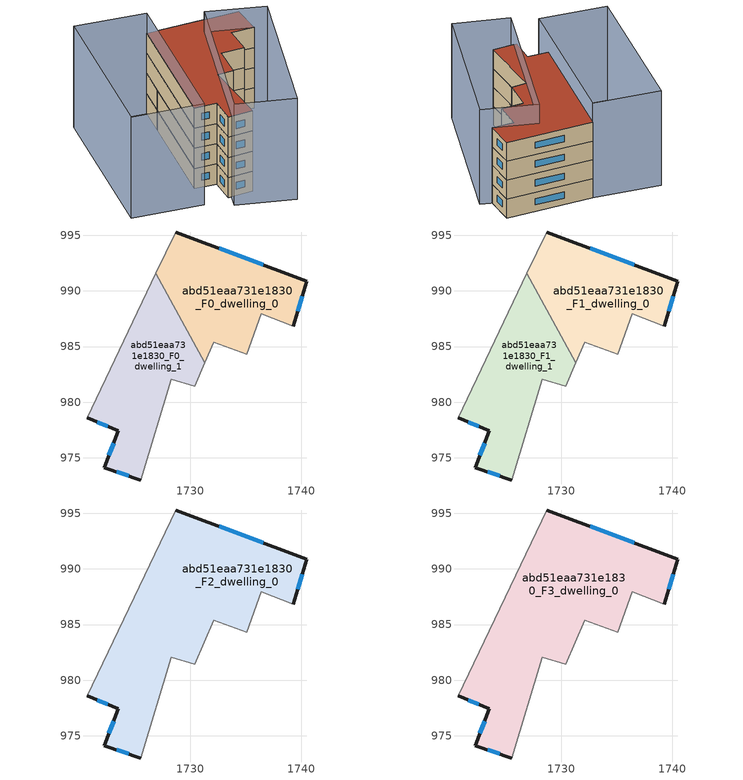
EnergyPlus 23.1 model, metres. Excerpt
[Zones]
abd51eaa731e1830_F0_dwelling_0
 floor ground (EU_floor_Construction): 1740.49,990.86 1739.28,986.84 1736.39,987.95 1735.08,984.32 1732.12,985.4 1731.31,983.54 1726.93,991.59 1728.69,995.29 z0
 wall outside (EU_wall_Construction): 1739.28,986.84 1740.49,990.86 1728.69,995.29 z0:3
 wall adiabatic (EU_wall_Construction): 1731.31,983.54 1732.12,985.4 1735.08,984.32 1736.39,987.95 1739.28,986.84 / 1728.69,995.29 1726.93,991.59 z0:3
 wall to abd51eaa731e1830_F0_dwelling_1 (EU_wall_Construction): 1726.93,991.59 1731.31,983.54 z0:3
 window (EU_Window_Construction): 1736.56,992.33 1732.63,993.82 / 1739.68,988.18 1740.09,989.52 z1:2
abd51eaa731e1830_F0_dwelling_1
 floor ground (EU_floor_Construction): 1726.93,991.59 1731.31,983.54 1730.4,981.45 1728.29,982.07 1725.57,973.01 1722.29,974.12 1723.53,977.45 1720.74,978.61 z0
 wall outside (EU_wall_Construction): 1720.74,978.61 1723.53,977.45 1722.29,974.12 1725.57,973.01 z0:3
 wall adiabatic (EU_wall_Construction): 1725.57,973.01 1728.29,982.07 1730.4,981.45 1731.31,983.54 / 1726.93,991.59 1720.74,978.61 z0:3
 window (EU_Window_Construction): 1723.39,973.76 1724.48,973.38 / 1723.12,976.34 1722.71,975.23 / 1721.67,978.22 1722.6,977.83 z1:2
abd51eaa731e1830_F1_dwelling_0
 floor to abd51eaa731e1830_F0_dwelling_0 (EU_floor_Construction): 1740.49,990.86 1739.28,986.84 1736.39,987.95 1735.08,984.32 1732.12,985.4 1731.31,983.54 1726.93,991.59 1728.69,995.29 z3
 wall outside (EU_wall_Construction): 1739.28,986.84 1740.49,990.86 1728.69,995.29 z3:6
 wall adiabatic (EU_wall_Construction): 1731.31,983.54 1732.12,985.4 1735.08,984.32 1736.39,987.95 1739.28,986.84 / 1728.69,995.29 1726.93,991.59 z3:6
 wall to abd51eaa731e1830_F1_dwelling_1 (EU_wall_Construction): 1726.93,991.59 1731.31,983.54 z3:6
 window (EU_Window_Construction): 1736.56,992.33 1732.63,993.82 / 1739.68,988.18 1740.09,989.52 z4:5
abd51eaa731e1830_F1_dwelling_1
 floor to abd51eaa731e1830_F0_dwelling_1 (EU_floor_Construction): 1726.93,991.59 1731.31,983.54 1730.4,981.45 1728.29,982.07 1725.57,973.01 1722.29,974.12 1723.53,977.45 1720.74,978.61 z3
 wall outside (EU_wall_Construction): 1720.74,978.61 1723.53,977.45 1722.29,974.12 1725.57,973.01 z3:6
 wall adiabatic (EU_wall_Construction): 1725.57,973.01 1728.29,982.07 1730.4,981.45 1731.31,983.54 / 1726.93,991.59 1720.74,978.61 z3:6
 window (EU_Window_Construction): 1723.39,973.76 1724.48,973.38 / 1723.12,976.34 1722.71,975.23 / 1721.67,978.22 1722.6,977.83 z4:5
abd51eaa731e1830_F2_dwelling_0
 floor to abd51eaa731e1830_F1_dwelling_0 (EU_floor_Construction): 1740.49,990.86 1739.28,986.84 1736.39,987.95 1735.08,984.32 1732.12,985.4 1731.31,983.54 1726.93,991.59 1728.69,995.29 z6
 floor to abd51eaa731e1830_F1_dwelling_1 (EU_floor_Construction): 1726.93,991.59 1731.31,983.54 1730.4,981.45 1728.29,982.07 1725.57,973.01 1722.29,974.12 1723.53,977.45 1720.74,978.61 z6
 wall outside (EU_wall_Construction): 1720.74,978.61 1723.53,977.45 1722.29,974.12 1725.57,973.01 / 1739.28,986.84 1740.49,990.86 1728.69,995.29 z6:9
 wall adiabatic (EU_wall_Construction): 1725.57,973.01 1728.29,982.07 1730.4,981.45 1732.12,985.4 1735.08,984.32 1736.39,987.95 1739.28,986.84 / 1728.69,995.29 1720.74,978.61 z6:9
 window (EU_Window_Construction): 1723.39,973.76 1724.48,973.38 / 1723.12,976.34 1722.71,975.23 / 1721.67,978.22 1722.6,977.83 / 1736.56,992.33 1732.63,993.82 / 1739.68,988.18 1740.09,989.52 z7:8
abd51eaa731e1830_F3_dwelling_0
 floor to abd51eaa731e1830_F2_dwelling_0 (EU_floor_Construction): 1740.49,990.86 1739.28,986.84 1736.39,987.95 1735.08,984.32 1732.12,985.4 1730.4,981.45 1728.29,982.07 1725.57,973.01 1722.29,974.12 1723.53,977.45 1720.74,978.61 1728.69,995.29 z9
 wall outside (EU_wall_Construction): 1720.74,978.61 1723.53,977.45 1722.29,974.12 1725.57,973.01 / 1739.28,986.84 1740.49,990.86 1728.69,995.29 z9:12
 wall adiabatic (EU_wall_Construction): 1725.57,973.01 1728.29,982.07 1730.4,981.45 1732.12,985.4 1735.08,984.32 1736.39,987.95 1739.28,986.84 / 1728.69,995.29 1720.74,978.61 z9:12
 window (EU_Window_Construction): 1723.39,973.76 1724.48,973.38 / 1723.12,976.34 1722.71,975.23 / 1721.67,978.22 1722.6,977.83 / 1736.56,992.33 1732.63,993.82 / 1739.68,988.18 1740.09,989.52 z10:11
 roof outside (EU_roof_Construction): 1735.08,984.32 1736.39,987.95 1739.28,986.84 1740.49,990.86 1728.69,995.29 1720.74,978.61 1723.53,977.45 1722.29,974.12 1725.57,973.01 1728.29,982.07 1730.4,981.45 1732.12,985.4 z12
shading: 1740.67,985.88 1728.31,967.81 / 1728.31,967.81 1721.65,972.36 / 1721.65,972.36 1734.01,990.44 / 1734.01,990.44 1740.67,985.88 / 1728.69,995.3 1719.07,975.09 / 1719.07,975.09 1710.32,979.26 / 1710.32,979.26 1719.95,999.46 / 1719.95,999.46 1728.69,995.3 z0:15
[Building]
EU S2 Campaign: North Axis=0; Terrain=City; Solar Distribution=FullExterior
[Site:Location]
Bologna: Latitude=44.5; Longitude=11.25; Time Zone=1; Elevation=37
[SizingPeriod:WeatherFileDays]
AnnualSizingPeriod: Begin Month=1; Begin Day of Month=1; End Month=12; End Day of Month=31; Day of Week for Start Day=Monday; Use Weather File Daylight Saving Period=No; Use Weather File Rain and Snow Indicators=No
[MATERIAL]
EU_InternalMass_Material: Roughness=MediumRough; Thickness=0.1; Conductivity=1; Density=1800; Specific Heat=900; Thermal Absorptance=0.9; Solar Absorptance=0.7; Visible Absorptance=0.7
[MATERIAL:NOMASS] Roughness=MediumRough; Thermal Absorptance=0.9; Solar Absorptance=0.7; Visible Absorptance=0.7
Name | Thermal Resistance
EU_wall_NoMass | 0.937881
EU_roof_NoMass | 0.548572
EU_floor_NoMass | 0.71348
[WINDOWMATERIAL:SIMPLEGLAZINGSYSTEM]
EU_Window_SimpleGlazing: UFactor=4.25633; Solar Heat Gain Coefficient=0.85; Visible Transmittance=0.85
[CONSTRUCTION]
EU_wall_Construction: EU_wall_NoMass
EU_roof_Construction: EU_roof_NoMass
EU_floor_Construction: EU_floor_NoMass
EU_Window_Construction: EU_Window_SimpleGlazing
EU_InternalMass_Construction: EU_InternalMass_Material
[ZONE] Type=1; Multiplier=1; Ceiling Height=autocalculate; Floor Area=autocalculate; Part of Total Floor Area=Yes
Name | Volume
abd51eaa731e1830_F0_dwelling_0 | 260.216
abd51eaa731e1830_F1_dwelling_0; abd51eaa731e1830_F1_dwelling_1 | 260.215
abd51eaa731e1830_F2_dwelling_0 | 520.425
abd51eaa731e1830_F3_dwelling_0 | 520.427
abd51eaa731e1830_F0_dwelling_1 | 260.214
[INTERNALMASS] Construction=EU_InternalMass_Construction
Name | Zone or ZoneList | Surface Area
abd51eaa731e1830_F0_dwelling_0_EU_InternalMass | abd51eaa731e1830_F0_dwelling_0 | 86.7406
abd51eaa731e1830_F0_dwelling_1_EU_InternalMass | abd51eaa731e1830_F0_dwelling_1 | 86.7366
abd51eaa731e1830_F1_dwelling_0_EU_InternalMass | abd51eaa731e1830_F1_dwelling_0 | 86.7406
abd51eaa731e1830_F1_dwelling_1_EU_InternalMass | abd51eaa731e1830_F1_dwelling_1 | 86.7366
abd51eaa731e1830_F2_dwelling_0_EU_InternalMass | abd51eaa731e1830_F2_dwelling_0 | 173.475
abd51eaa731e1830_F3_dwelling_0_EU_InternalMass | abd51eaa731e1830_F3_dwelling_0 | 173.475
[OTHEREQUIPMENT] Fuel Type=Electricity; Design Level Calculation Method=Watts/Area; Power per Zone Floor Area=1; Fraction Latent=0; Fraction Radiant=0; Fraction Lost=0; Carbon Dioxide Generation Rate=0; EndUse Subcategory=EU_Step8_InternalGains
Name | Zone or ZoneList or Space or SpaceList | Schedule
EU_Step8_InternalGain_abd51eaa731e1830_F0_dwelling_0_f000 | abd51eaa731e1830_F0_dwelling_0 | EU_Step8_GainSchedule_abd51eaa731e1830_F0_dwelling_0_f000
EU_Step8_InternalGain_abd51eaa731e1830_F0_dwelling_1_f000 | abd51eaa731e1830_F0_dwelling_1 | EU_Step8_GainSchedule_abd51eaa731e1830_F0_dwelling_1_f000
EU_Step8_InternalGain_abd51eaa731e1830_F1_dwelling_0_f000 | abd51eaa731e1830_F1_dwelling_0 | EU_Step8_GainSchedule_abd51eaa731e1830_F1_dwelling_0_f000
EU_Step8_InternalGain_abd51eaa731e1830_F1_dwelling_1_f000 | abd51eaa731e1830_F1_dwelling_1 | EU_Step8_GainSchedule_abd51eaa731e1830_F1_dwelling_1_f000
EU_Step8_InternalGain_abd51eaa731e1830_F2_dwelling_0_f000 | abd51eaa731e1830_F2_dwelling_0 | EU_Step8_GainSchedule_abd51eaa731e1830_F2_dwelling_0_f000
EU_Step8_InternalGain_abd51eaa731e1830_F3_dwelling_0_f000 | abd51eaa731e1830_F3_dwelling_0 | EU_Step8_GainSchedule_abd51eaa731e1830_F3_dwelling_0_f000
[ZONEVENTILATION:DESIGNFLOWRATE] Schedule=EU_AlwaysOn; Design Flow Rate Calculation Method=AirChanges/Hour; Air Changes per Hour=0.687892; Ventilation Type=Natural; Fan Pressure Rise=0; Fan Total Efficiency=1; Constant Term Coefficient=1; Temperature Term Coefficient=0; Velocity Term Coefficient=0; Velocity Squared Term Coefficient=0; Minimum Indoor Temperature=-100; Maximum Indoor Temperature=100; Delta Temperature=-100; Minimum Outdoor Temperature=-100; Maximum Outdoor Temperature=100; Maximum Wind Speed=40
Name | Zone or ZoneList or Space or SpaceList
EU_ConstantAir_abd51eaa731e1830_F0_dwelling_0 | abd51eaa731e1830_F0_dwelling_0
EU_ConstantAir_abd51eaa731e1830_F0_dwelling_1 | abd51eaa731e1830_F0_dwelling_1
EU_ConstantAir_abd51eaa731e1830_F1_dwelling_0 | abd51eaa731e1830_F1_dwelling_0
EU_ConstantAir_abd51eaa731e1830_F1_dwelling_1 | abd51eaa731e1830_F1_dwelling_1
EU_ConstantAir_abd51eaa731e1830_F2_dwelling_0 | abd51eaa731e1830_F2_dwelling_0
EU_ConstantAir_abd51eaa731e1830_F3_dwelling_0 | abd51eaa731e1830_F3_dwelling_0
[HVACTEMPLATE:THERMOSTAT] Constant Heating Setpoint=20; Constant Cooling Setpoint=50
EU_HeatOnly_abd51eaa731e1830_F0_dwelling_0; EU_HeatOnly_abd51eaa731e1830_F0_dwelling_1; EU_HeatOnly_abd51eaa731e1830_F1_dwelling_0; EU_HeatOnly_abd51eaa731e1830_F1_dwelling_1; EU_HeatOnly_abd51eaa731e1830_F2_dwelling_0; EU_HeatOnly_abd51eaa731e1830_F3_dwelling_0
[HVACTEMPLATE:ZONE:IDEALLOADSAIRSYSTEM] System Availability Schedule=EU_AlwaysOn; Maximum Heating Supply Air Temperature=50; Minimum Cooling Supply Air Temperature=13; Maximum Heating Supply Air Humidity Ratio=0.0156; Minimum Cooling Supply Air Humidity Ratio=0.0077; Heating Limit=NoLimit; Cooling Limit=NoLimit; Heating Availability Schedule=EU_AlwaysOn; Cooling Availability Schedule=EU_CoolingOff; Dehumidification Control Type=ConstantSensibleHeatRatio; Cooling Sensible Heat Ratio=0.7; Dehumidification Setpoint=60; Humidification Control Type=None; Humidification Setpoint=30; Outdoor Air Method=None; Outdoor Air Flow Rate per Person=0.00944; Outdoor Air Flow Rate per Zone Floor Area=0; Outdoor Air Flow Rate per Zone=0; Demand Controlled Ventilation Type=None; Outdoor Air Economizer Type=NoEconomizer; Heat Recovery Type=None; Sensible Heat Recovery Effectiveness=0.7; Latent Heat Recovery Effectiveness=0.65
Name | Template Thermostat
abd51eaa731e1830_F0_dwelling_0 | EU_HeatOnly_abd51eaa731e1830_F0_dwelling_0
abd51eaa731e1830_F0_dwelling_1 | EU_HeatOnly_abd51eaa731e1830_F0_dwelling_1
abd51eaa731e1830_F1_dwelling_0 | EU_HeatOnly_abd51eaa731e1830_F1_dwelling_0
abd51eaa731e1830_F1_dwelling_1 | EU_HeatOnly_abd51eaa731e1830_F1_dwelling_1
abd51eaa731e1830_F2_dwelling_0 | EU_HeatOnly_abd51eaa731e1830_F2_dwelling_0
abd51eaa731e1830_F3_dwelling_0 | EU_HeatOnly_abd51eaa731e1830_F3_dwelling_0
[SIZING:ZONE] Zone Cooling Design Supply Air Temperature Input Method=SupplyAirTemperature; Zone Cooling Design Supply Air Temperature=13; Zone Heating Design Supply Air Temperature Input Method=SupplyAirTemperature; Zone Heating Design Supply Air Temperature=50; Zone Cooling Design Supply Air Humidity Ratio=0.008; Zone Heating Design Supply Air Humidity Ratio=0.008; Cooling Design Air Flow Method=DesignDay; Cooling Design Air Flow Rate=0; Cooling Minimum Air Flow per Zone Floor Area=0.000762; Cooling Minimum Air Flow=0; Cooling Minimum Air Flow Fraction=0.2; Heating Design Air Flow Method=DesignDay; Heating Design Air Flow Rate=0; Heating Maximum Air Flow per Zone Floor Area=0.002032; Heating Maximum Air Flow=0.141576; Heating Maximum Air Flow Fraction=0.3; Account for Dedicated Outdoor Air System=No; Dedicated Outdoor Air System Control Strategy=NeutralSupplyAir; Dedicated Outdoor Air Low Setpoint Temperature for Design=autosize; Dedicated Outdoor Air High Setpoint Temperature for Design=autosize; Zone Load Sizing Method=Sensible Load Only No Latent Load; Zone Latent Cooling Design Supply Air Humidity Ratio Input Method=HumidityRatioDifference; Zone Cooling Design Supply Air Humidity Ratio Difference=0.005; Zone Latent Heating Design Supply Air Humidity Ratio Input Method=HumidityRatioDifference; Zone Humidification Design Supply Air Humidity Ratio Difference=0.005
abd51eaa731e1830_F0_dwelling_0; abd51eaa731e1830_F0_dwelling_1; abd51eaa731e1830_F1_dwelling_0; abd51eaa731e1830_F1_dwelling_1; abd51eaa731e1830_F2_dwelling_0; abd51eaa731e1830_F3_dwelling_0
[SCHEDULE:CONSTANT]
Name | Hourly Value
EU_AlwaysOn | 1
EU_CoolingOff | 0
[SCHEDULE:FILE] Column Number=1; Rows to Skip at Top=0; Number of Hours of Data=8760; Column Separator=Comma; Interpolate to Timestep=No; Minutes per Item=60; Adjust Schedule for Daylight Savings=Yes
Name | File
EU_Step8_GainSchedule_abd51eaa731e1830_F0_dwelling_0_f000 | ../../schedules/abd51eaa731e1830/abd51eaa731e1830_F0_dwelling_0_f000_gain.csv
EU_Step8_GainSchedule_abd51eaa731e1830_F0_dwelling_1_f000 | ../../schedules/abd51eaa731e1830/abd51eaa731e1830_F0_dwelling_1_f000_gain.csv
EU_Step8_GainSchedule_abd51eaa731e1830_F1_dwelling_0_f000 | ../../schedules/abd51eaa731e1830/abd51eaa731e1830_F1_dwelling_0_f000_gain.csv
EU_Step8_GainSchedule_abd51eaa731e1830_F1_dwelling_1_f000 | ../../schedules/abd51eaa731e1830/abd51eaa731e1830_F1_dwelling_1_f000_gain.csv
EU_Step8_GainSchedule_abd51eaa731e1830_F2_dwelling_0_f000 | ../../schedules/abd51eaa731e1830/abd51eaa731e1830_F2_dwelling_0_f000_gain.csv
EU_Step8_GainSchedule_abd51eaa731e1830_F3_dwelling_0_f000 | ../../schedules/abd51eaa731e1830/abd51eaa731e1830_F3_dwelling_0_f000_gain.csv
